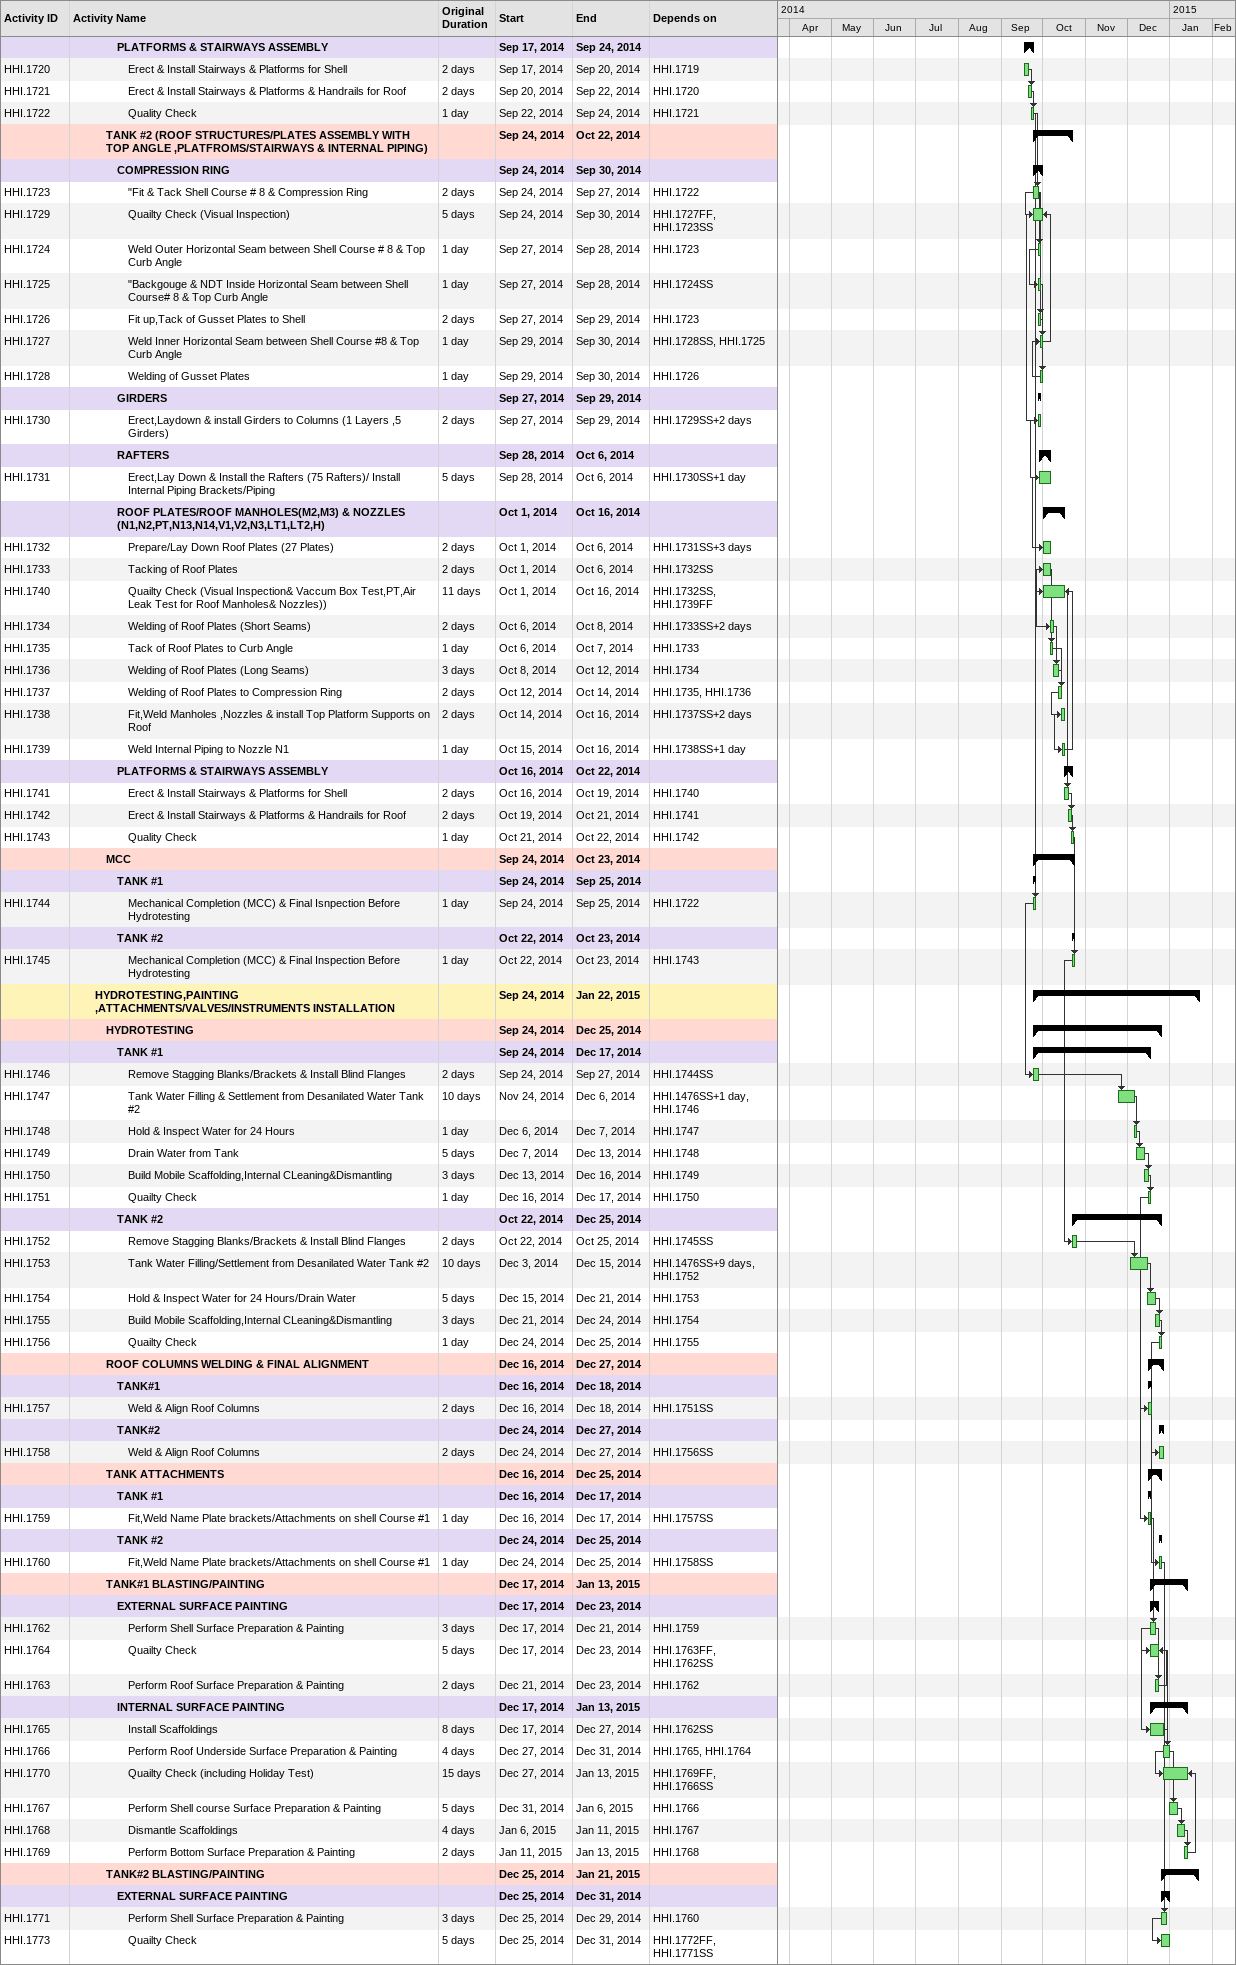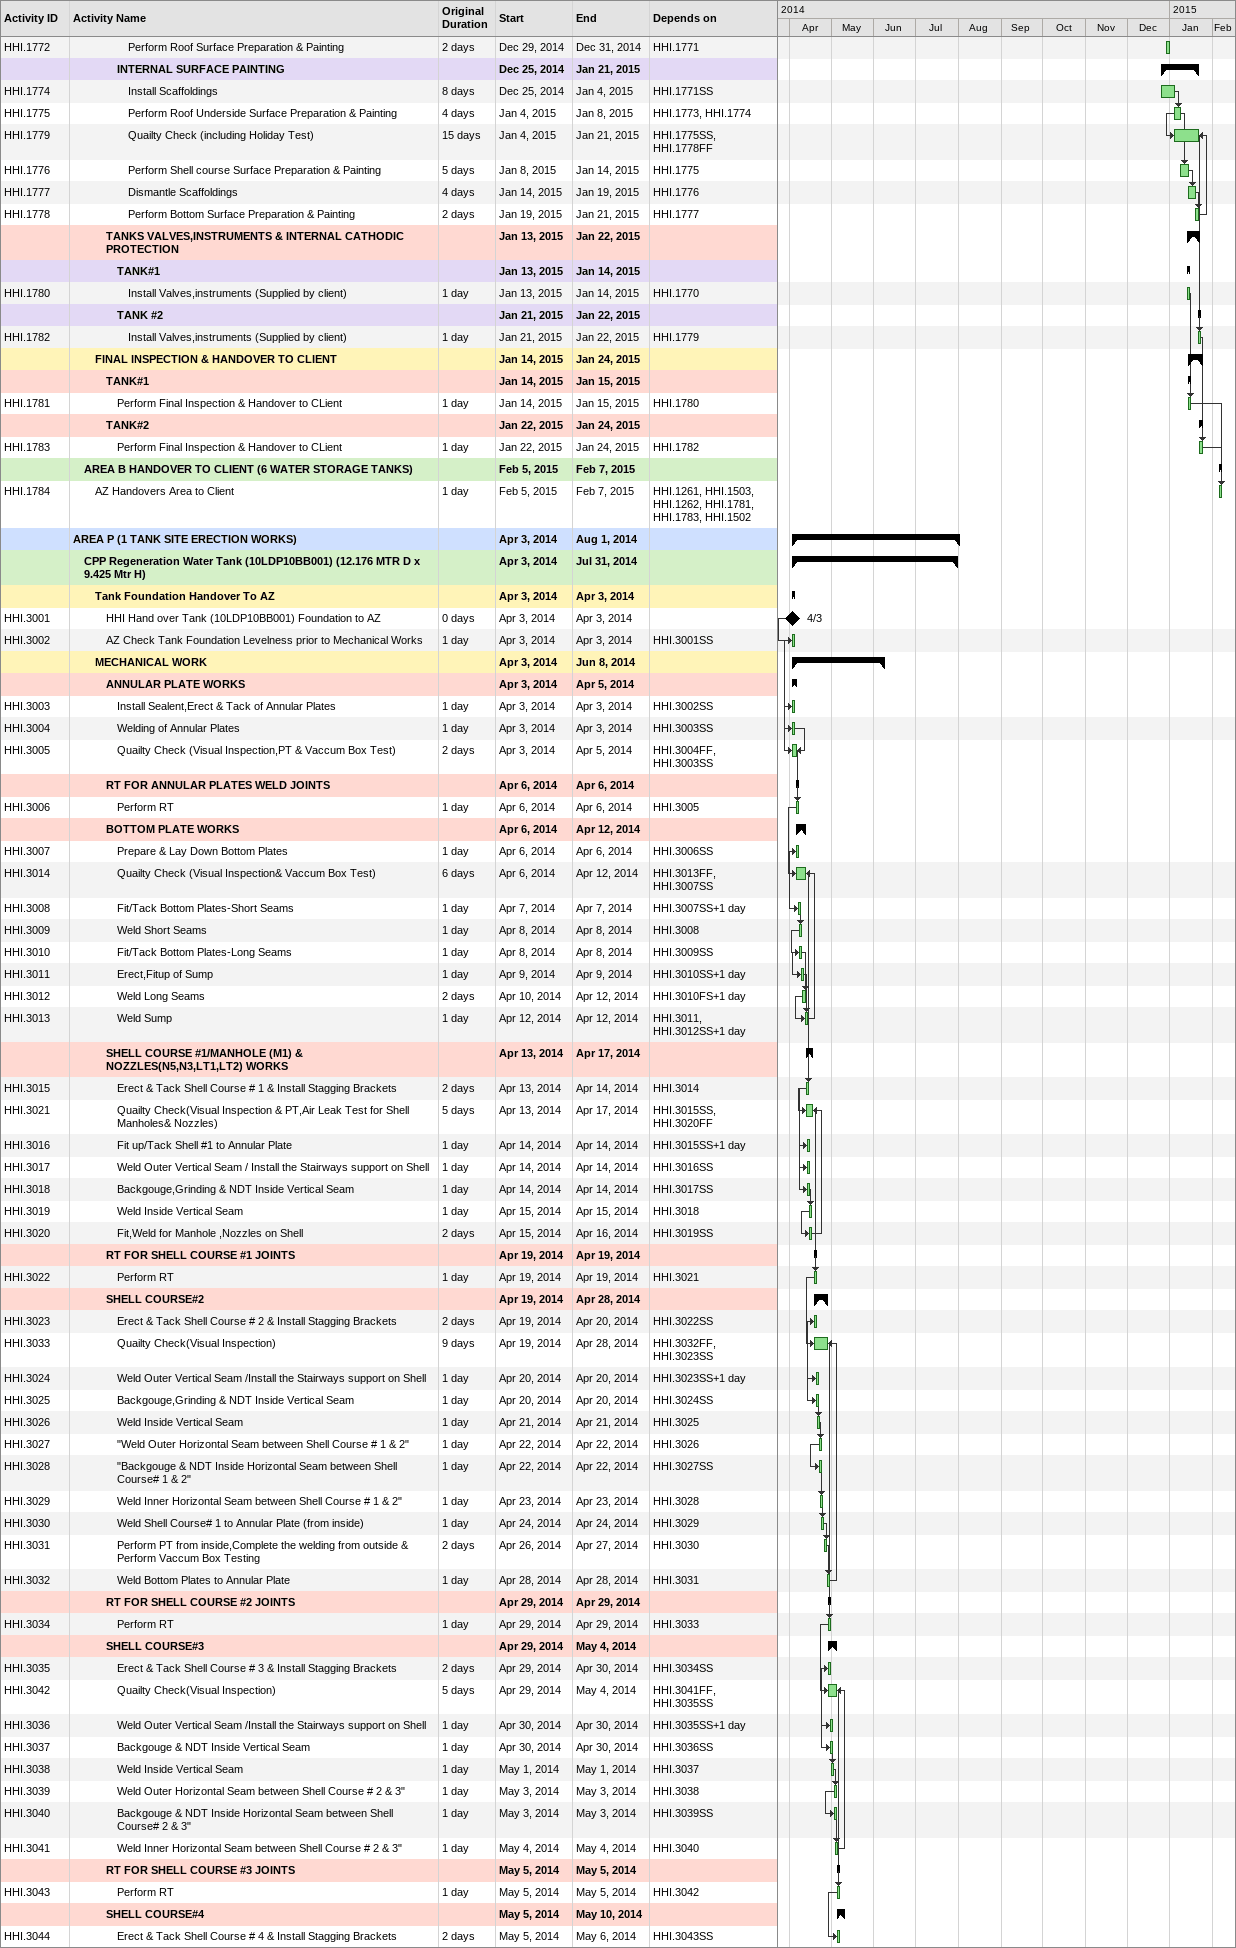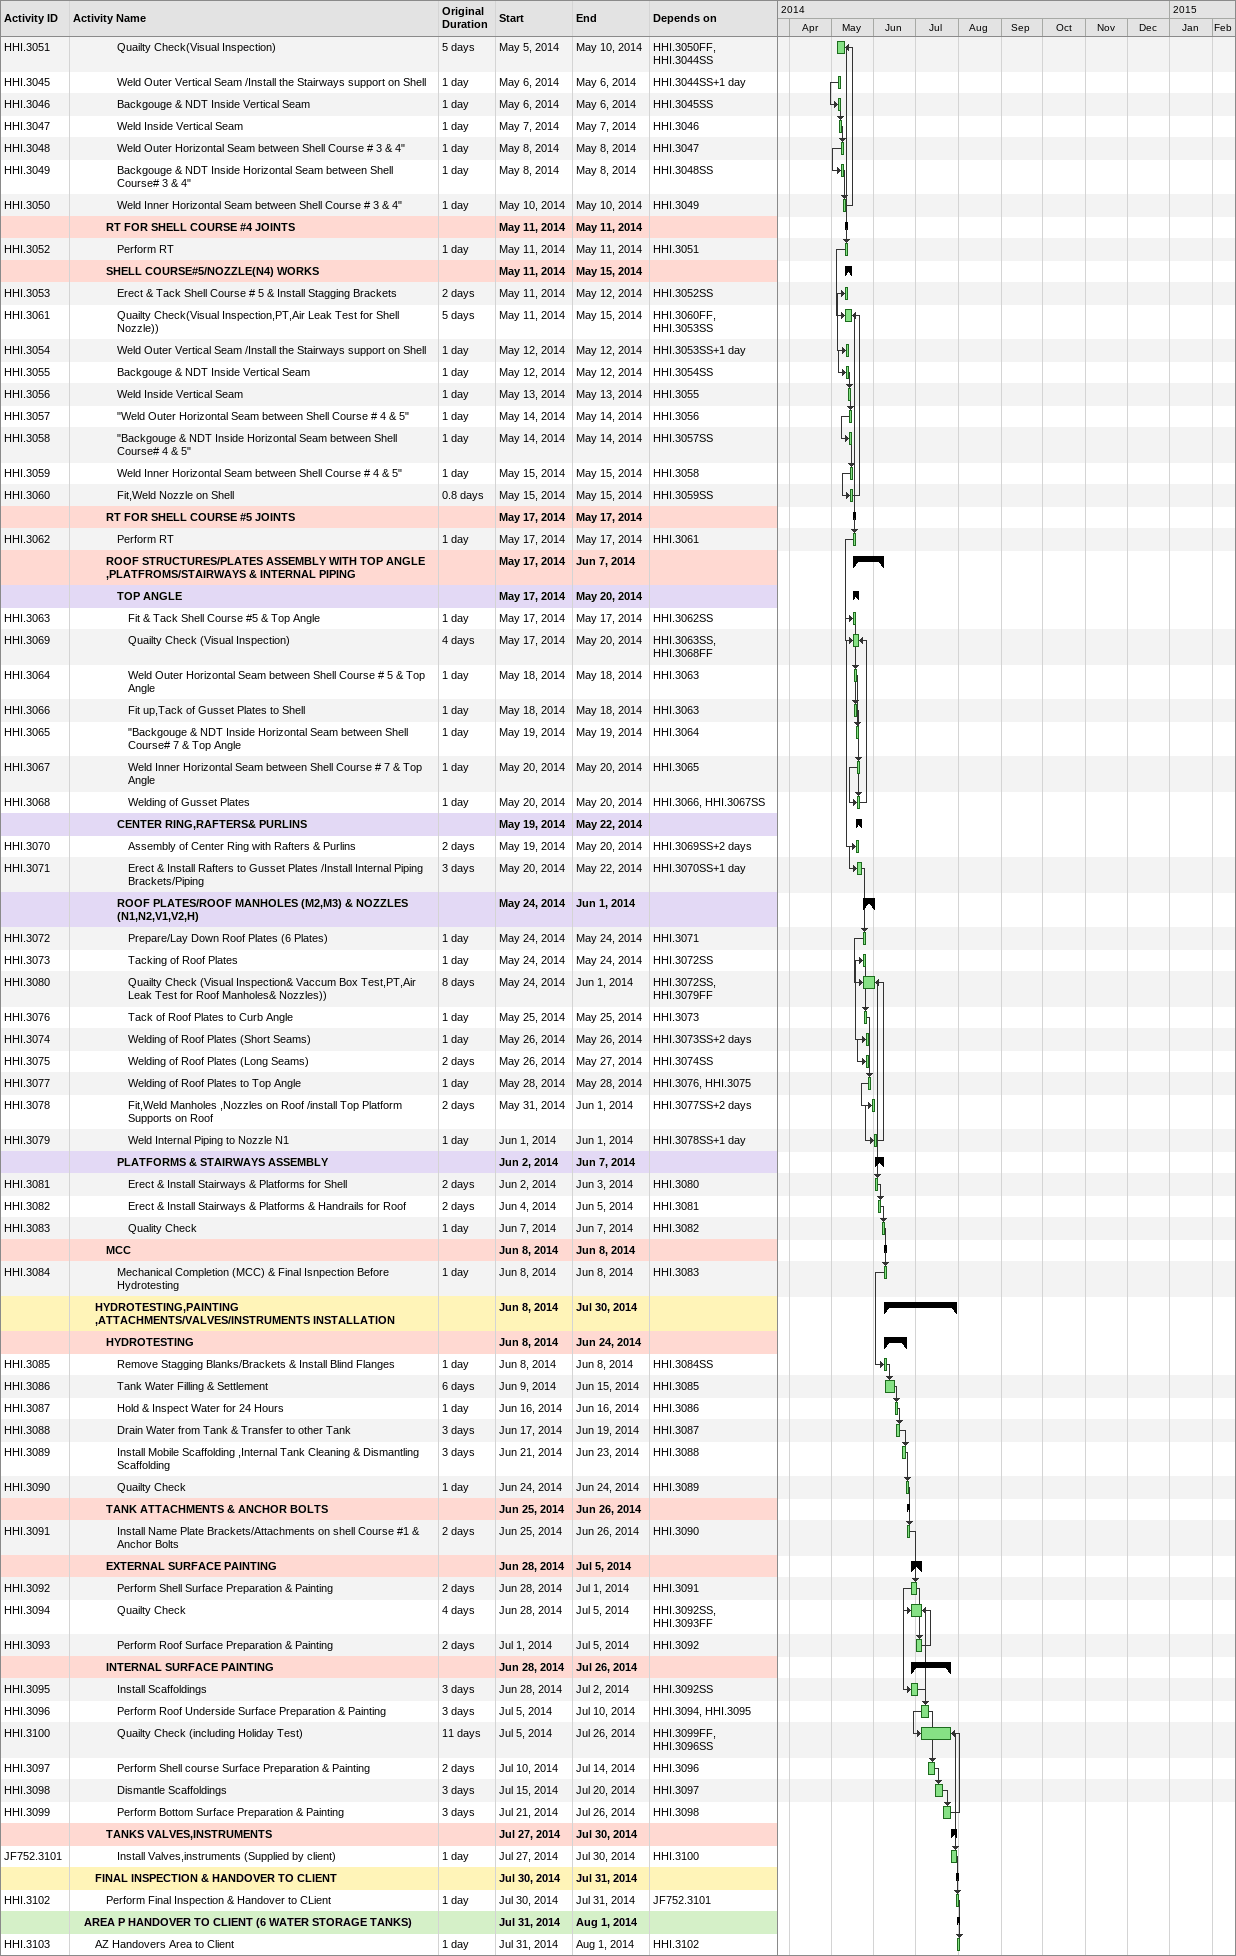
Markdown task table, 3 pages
| ID | Level | Task | Original duration | Start | Finish | Predecessors |
|---|---|---|---|---|---|---|
|  | 5 | **PLATFORMS & STAIRWAYS ASSEMBLY** |  | 2014-09-17 | 2014-09-24 |  |
| HHI.1720 | 6 | Erect & Install Stairways & Platforms for Shell | 2d | 2014-09-17 | 2014-09-20 | HHI.1719 |
| HHI.1721 | 6 | Erect & Install Stairways & Platforms & Handrails for Roof | 2d | 2014-09-20 | 2014-09-22 | HHI.1720 |
| HHI.1722 | 6 | Quality Check | 1d | 2014-09-22 | 2014-09-24 | HHI.1721 |
|  | 4 | **TANK #2 (ROOF STRUCTURES/PLATES ASSEMBLY WITH TOP ANGLE ,PLATFROMS/STAIRWAYS & INTERNAL PIPING)** |  | 2014-09-24 | 2014-10-22 |  |
|  | 5 | **COMPRESSION RING** |  | 2014-09-24 | 2014-09-30 |  |
| HHI.1723 | 6 | "Fit & Tack Shell Course # 8 & Compression Ring | 2d | 2014-09-24 | 2014-09-27 | HHI.1722 |
| HHI.1729 | 6 | Quailty Check (Visual Inspection) | 5d | 2014-09-24 | 2014-09-30 | HHI.1727FF, HHI.1723SS |
| HHI.1724 | 6 | Weld Outer Horizontal Seam between Shell Course # 8 & Top Curb Angle | 1d | 2014-09-27 | 2014-09-28 | HHI.1723 |
| HHI.1725 | 6 | "Backgouge & NDT Inside Horizontal Seam between Shell Course# 8 & Top Curb Angle | 1d | 2014-09-27 | 2014-09-28 | HHI.1724SS |
| HHI.1726 | 6 | Fit up,Tack of Gusset Plates to Shell | 2d | 2014-09-27 | 2014-09-29 | HHI.1723 |
| HHI.1727 | 6 | Weld Inner Horizontal Seam between Shell Course #8 & Top Curb Angle | 1d | 2014-09-29 | 2014-09-30 | HHI.1728SS, HHI.1725 |
| HHI.1728 | 6 | Welding of Gusset Plates | 1d | 2014-09-29 | 2014-09-30 | HHI.1726 |
|  | 5 | **GIRDERS** |  | 2014-09-27 | 2014-09-29 |  |
| HHI.1730 | 6 | Erect,Laydown & install Girders to Columns (1 Layers ,5 Girders) | 2d | 2014-09-27 | 2014-09-29 | HHI.1729SS+2d |
|  | 5 | **RAFTERS** |  | 2014-09-28 | 2014-10-06 |  |
| HHI.1731 | 6 | Erect,Lay Down & Install the Rafters (75 Rafters)/ Install Internal Piping Brackets/Piping | 5d | 2014-09-28 | 2014-10-06 | HHI.1730SS+1d |
|  | 5 | **ROOF PLATES/ROOF MANHOLES(M2,M3) & NOZZLES (N1,N2,PT,N13,N14,V1,V2,N3,LT1,LT2,H)** |  | 2014-10-01 | 2014-10-16 |  |
| HHI.1732 | 6 | Prepare/Lay Down Roof Plates (27 Plates) | 2d | 2014-10-01 | 2014-10-06 | HHI.1731SS+3d |
| HHI.1733 | 6 | Tacking of Roof Plates | 2d | 2014-10-01 | 2014-10-06 | HHI.1732SS |
| HHI.1740 | 6 | Quailty Check (Visual Inspection& Vaccum Box Test,PT,Air Leak Test for Roof Manholes& Nozzles)) | 11d | 2014-10-01 | 2014-10-16 | HHI.1732SS, HHI.1739FF |
| HHI.1734 | 6 | Welding of Roof Plates (Short Seams) | 2d | 2014-10-06 | 2014-10-08 | HHI.1733SS+2d |
| HHI.1735 | 6 | Tack of Roof Plates to Curb Angle | 1d | 2014-10-06 | 2014-10-07 | HHI.1733 |
| HHI.1736 | 6 | Welding of Roof Plates (Long Seams) | 3d | 2014-10-08 | 2014-10-12 | HHI.1734 |
| HHI.1737 | 6 | Welding of Roof Plates to Compression Ring | 2d | 2014-10-12 | 2014-10-14 | HHI.1735, HHI.1736 |
| HHI.1738 | 6 | Fit,Weld Manholes ,Nozzles & install Top Platform Supports on Roof | 2d | 2014-10-14 | 2014-10-16 | HHI.1737SS+2d |
| HHI.1739 | 6 | Weld Internal Piping to Nozzle N1 | 1d | 2014-10-15 | 2014-10-16 | HHI.1738SS+1d |
|  | 5 | **PLATFORMS & STAIRWAYS ASSEMBLY** |  | 2014-10-16 | 2014-10-22 |  |
| HHI.1741 | 6 | Erect & Install Stairways & Platforms for Shell | 2d | 2014-10-16 | 2014-10-19 | HHI.1740 |
| HHI.1742 | 6 | Erect & Install Stairways & Platforms & Handrails for Roof | 2d | 2014-10-19 | 2014-10-21 | HHI.1741 |
| HHI.1743 | 6 | Quality Check | 1d | 2014-10-21 | 2014-10-22 | HHI.1742 |
|  | 4 | **MCC** |  | 2014-09-24 | 2014-10-23 |  |
|  | 5 | **TANK #1** |  | 2014-09-24 | 2014-09-25 |  |
| HHI.1744 | 6 | Mechanical Completion (MCC) & Final Isnpection Before Hydrotesting | 1d | 2014-09-24 | 2014-09-25 | HHI.1722 |
|  | 5 | **TANK #2** |  | 2014-10-22 | 2014-10-23 |  |
| HHI.1745 | 6 | Mechanical Completion (MCC) & Final Inspection Before Hydrotesting | 1d | 2014-10-22 | 2014-10-23 | HHI.1743 |
|  | 3 | **HYDROTESTING,PAINTING ,ATTACHMENTS/VALVES/INSTRUMENTS INSTALLATION** |  | 2014-09-24 | 2015-01-22 |  |
|  | 4 | **HYDROTESTING** |  | 2014-09-24 | 2014-12-25 |  |
|  | 5 | **TANK #1** |  | 2014-09-24 | 2014-12-17 |  |
| HHI.1746 | 6 | Remove Stagging Blanks/Brackets & Install Blind Flanges | 2d | 2014-09-24 | 2014-09-27 | HHI.1744SS |
| HHI.1747 | 6 | Tank Water Filling & Settlement from Desanilated Water Tank #2 | 10d | 2014-11-24 | 2014-12-06 | HHI.1476SS+1d, HHI.1746 |
| HHI.1748 | 6 | Hold & Inspect Water for 24 Hours | 1d | 2014-12-06 | 2014-12-07 | HHI.1747 |
| HHI.1749 | 6 | Drain Water from Tank | 5d | 2014-12-07 | 2014-12-13 | HHI.1748 |
| HHI.1750 | 6 | Build Mobile Scaffolding,Internal CLeaning&Dismantling | 3d | 2014-12-13 | 2014-12-16 | HHI.1749 |
| HHI.1751 | 6 | Quailty Check | 1d | 2014-12-16 | 2014-12-17 | HHI.1750 |
|  | 5 | **TANK #2** |  | 2014-10-22 | 2014-12-25 |  |
| HHI.1752 | 6 | Remove Stagging Blanks/Brackets & Install Blind Flanges | 2d | 2014-10-22 | 2014-10-25 | HHI.1745SS |
| HHI.1753 | 6 | Tank Water Filling/Settlement from Desanilated Water Tank #2 | 10d | 2014-12-03 | 2014-12-15 | HHI.1476SS+9d, HHI.1752 |
| HHI.1754 | 6 | Hold & Inspect Water for 24 Hours/Drain Water | 5d | 2014-12-15 | 2014-12-21 | HHI.1753 |
| HHI.1755 | 6 | Build Mobile Scaffolding,Internal CLeaning&Dismantling | 3d | 2014-12-21 | 2014-12-24 | HHI.1754 |
| HHI.1756 | 6 | Quailty Check | 1d | 2014-12-24 | 2014-12-25 | HHI.1755 |
|  | 4 | **ROOF COLUMNS WELDING & FINAL ALIGNMENT** |  | 2014-12-16 | 2014-12-27 |  |
|  | 5 | **TANK#1** |  | 2014-12-16 | 2014-12-18 |  |
| HHI.1757 | 6 | Weld & Align Roof Columns | 2d | 2014-12-16 | 2014-12-18 | HHI.1751SS |
|  | 5 | **TANK#2** |  | 2014-12-24 | 2014-12-27 |  |
| HHI.1758 | 6 | Weld & Align Roof Columns | 2d | 2014-12-24 | 2014-12-27 | HHI.1756SS |
|  | 4 | **TANK ATTACHMENTS** |  | 2014-12-16 | 2014-12-25 |  |
|  | 5 | **TANK #1** |  | 2014-12-16 | 2014-12-17 |  |
| HHI.1759 | 6 | Fit,Weld Name Plate brackets/Attachments on shell Course #1 | 1d | 2014-12-16 | 2014-12-17 | HHI.1757SS |
|  | 5 | **TANK #2** |  | 2014-12-24 | 2014-12-25 |  |
| HHI.1760 | 6 | Fit,Weld Name Plate brackets/Attachments on shell Course #1 | 1d | 2014-12-24 | 2014-12-25 | HHI.1758SS |
|  | 4 | **TANK#1 BLASTING/PAINTING** |  | 2014-12-17 | 2015-01-13 |  |
|  | 5 | **EXTERNAL SURFACE PAINTING** |  | 2014-12-17 | 2014-12-23 |  |
| HHI.1762 | 6 | Perform Shell Surface Preparation & Painting | 3d | 2014-12-17 | 2014-12-21 | HHI.1759 |
| HHI.1764 | 6 | Quailty Check | 5d | 2014-12-17 | 2014-12-23 | HHI.1763FF, HHI.1762SS |
| HHI.1763 | 6 | Perform Roof Surface Preparation & Painting | 2d | 2014-12-21 | 2014-12-23 | HHI.1762 |
|  | 5 | **INTERNAL SURFACE PAINTING** |  | 2014-12-17 | 2015-01-13 |  |
| HHI.1765 | 6 | Install Scaffoldings | 8d | 2014-12-17 | 2014-12-27 | HHI.1762SS |
| HHI.1766 | 6 | Perform Roof Underside Surface Preparation & Painting | 4d | 2014-12-27 | 2014-12-31 | HHI.1765, HHI.1764 |
| HHI.1770 | 6 | Quailty Check (including Holiday Test) | 15d | 2014-12-27 | 2015-01-13 | HHI.1769FF, HHI.1766SS |
| HHI.1767 | 6 | Perform Shell course Surface Preparation & Painting | 5d | 2014-12-31 | 2015-01-06 | HHI.1766 |
| HHI.1768 | 6 | Dismantle Scaffoldings | 4d | 2015-01-06 | 2015-01-11 | HHI.1767 |
| HHI.1769 | 6 | Perform Bottom Surface Preparation & Painting | 2d | 2015-01-11 | 2015-01-13 | HHI.1768 |
|  | 4 | **TANK#2 BLASTING/PAINTING** |  | 2014-12-25 | 2015-01-21 |  |
|  | 5 | **EXTERNAL SURFACE PAINTING** |  | 2014-12-25 | 2014-12-31 |  |
| HHI.1771 | 6 | Perform Shell Surface Preparation & Painting | 3d | 2014-12-25 | 2014-12-29 | HHI.1760 |
| HHI.1773 | 6 | Quailty Check | 5d | 2014-12-25 | 2014-12-31 | HHI.1772FF, HHI.1771SS |
| HHI.1772 | 6 | Perform Roof Surface Preparation & Painting | 2d | 2014-12-29 | 2014-12-31 | HHI.1771 |
|  | 5 | **INTERNAL SURFACE PAINTING** |  | 2014-12-25 | 2015-01-21 |  |
| HHI.1774 | 6 | Install Scaffoldings | 8d | 2014-12-25 | 2015-01-04 | HHI.1771SS |
| HHI.1775 | 6 | Perform Roof Underside Surface Preparation & Painting | 4d | 2015-01-04 | 2015-01-08 | HHI.1773, HHI.1774 |
| HHI.1779 | 6 | Quailty Check (including Holiday Test) | 15d | 2015-01-04 | 2015-01-21 | HHI.1775SS, HHI.1778FF |
| HHI.1776 | 6 | Perform Shell course Surface Preparation & Painting | 5d | 2015-01-08 | 2015-01-14 | HHI.1775 |
| HHI.1777 | 6 | Dismantle Scaffoldings | 4d | 2015-01-14 | 2015-01-19 | HHI.1776 |
| HHI.1778 | 6 | Perform Bottom Surface Preparation & Painting | 2d | 2015-01-19 | 2015-01-21 | HHI.1777 |
|  | 4 | **TANKS VALVES,INSTRUMENTS & INTERNAL CATHODIC PROTECTION** |  | 2015-01-13 | 2015-01-22 |  |
|  | 5 | **TANK#1** |  | 2015-01-13 | 2015-01-14 |  |
| HHI.1780 | 6 | Install Valves,instruments (Supplied by client) | 1d | 2015-01-13 | 2015-01-14 | HHI.1770 |
|  | 5 | **TANK #2** |  | 2015-01-21 | 2015-01-22 |  |
| HHI.1782 | 6 | Install Valves,instruments (Supplied by client) | 1d | 2015-01-21 | 2015-01-22 | HHI.1779 |
|  | 3 | **FINAL INSPECTION & HANDOVER TO CLIENT** |  | 2015-01-14 | 2015-01-24 |  |
|  | 4 | **TANK#1** |  | 2015-01-14 | 2015-01-15 |  |
| HHI.1781 | 5 | Perform Final Inspection & Handover to CLient | 1d | 2015-01-14 | 2015-01-15 | HHI.1780 |
|  | 4 | **TANK#2** |  | 2015-01-22 | 2015-01-24 |  |
| HHI.1783 | 5 | Perform Final Inspection & Handover to CLient | 1d | 2015-01-22 | 2015-01-24 | HHI.1782 |
|  | 2 | **AREA B HANDOVER TO CLIENT (6 WATER STORAGE TANKS)** |  | 2015-02-05 | 2015-02-07 |  |
| HHI.1784 | 3 | AZ Handovers Area to Client | 1d | 2015-02-05 | 2015-02-07 | HHI.1261, HHI.1503, HHI.1262, HHI.1781, HHI.1783, HHI.1502 |
|  | 1 | **AREA P (1 TANK SITE ERECTION WORKS)** |  | 2014-04-03 | 2014-08-01 |  |
|  | 2 | **CPP Regeneration Water Tank (10LDP10BB001) (12.176 MTR D x 9.425 Mtr H)** |  | 2014-04-03 | 2014-07-31 |  |
|  | 3 | **Tank Foundation Handover To AZ** |  | 2014-04-03 | 2014-04-03 |  |
| HHI.3001 | 4 | HHI Hand over Tank (10LDP10BB001) Foundation to AZ | 0d | 2014-04-03 | 2014-04-03 |  |
| HHI.3002 | 4 | AZ Check Tank Foundation Levelness prior to Mechanical Works | 1d | 2014-04-03 | 2014-04-03 | HHI.3001SS |
|  | 3 | **MECHANICAL WORK** |  | 2014-04-03 | 2014-06-08 |  |
|  | 4 | **ANNULAR PLATE WORKS** |  | 2014-04-03 | 2014-04-05 |  |
| HHI.3003 | 5 | Install Sealent,Erect & Tack of Annular Plates | 1d | 2014-04-03 | 2014-04-03 | HHI.3002SS |
| HHI.3004 | 5 | Welding of Annular Plates | 1d | 2014-04-03 | 2014-04-03 | HHI.3003SS |
| HHI.3005 | 5 | Quailty Check (Visual Inspection,PT & Vaccum Box Test) | 2d | 2014-04-03 | 2014-04-05 | HHI.3004FF, HHI.3003SS |
|  | 4 | **RT FOR ANNULAR PLATES WELD JOINTS** |  | 2014-04-06 | 2014-04-06 |  |
| HHI.3006 | 5 | Perform RT | 1d | 2014-04-06 | 2014-04-06 | HHI.3005 |
|  | 4 | **BOTTOM PLATE WORKS** |  | 2014-04-06 | 2014-04-12 |  |
| HHI.3007 | 5 | Prepare & Lay Down Bottom Plates | 1d | 2014-04-06 | 2014-04-06 | HHI.3006SS |
| HHI.3014 | 5 | Quailty Check (Visual Inspection& Vaccum Box Test) | 6d | 2014-04-06 | 2014-04-12 | HHI.3013FF, HHI.3007SS |
| HHI.3008 | 5 | Fit/Tack Bottom Plates-Short Seams | 1d | 2014-04-07 | 2014-04-07 | HHI.3007SS+1d |
| HHI.3009 | 5 | Weld Short Seams | 1d | 2014-04-08 | 2014-04-08 | HHI.3008 |
| HHI.3010 | 5 | Fit/Tack Bottom Plates-Long Seams | 1d | 2014-04-08 | 2014-04-08 | HHI.3009SS |
| HHI.3011 | 5 | Erect,Fitup of Sump | 1d | 2014-04-09 | 2014-04-09 | HHI.3010SS+1d |
| HHI.3012 | 5 | Weld Long Seams | 2d | 2014-04-10 | 2014-04-12 | HHI.3010FS+1d |
| HHI.3013 | 5 | Weld Sump | 1d | 2014-04-12 | 2014-04-12 | HHI.3011, HHI.3012SS+1d |
|  | 4 | **SHELL COURSE #1/MANHOLE (M1) & NOZZLES(N5,N3,LT1,LT2) WORKS** |  | 2014-04-13 | 2014-04-17 |  |
| HHI.3015 | 5 | Erect & Tack Shell Course # 1 & Install Stagging Brackets | 2d | 2014-04-13 | 2014-04-14 | HHI.3014 |
| HHI.3021 | 5 | Quailty Check(Visual Inspection & PT,Air Leak Test for Shell Manholes& Nozzles) | 5d | 2014-04-13 | 2014-04-17 | HHI.3015SS, HHI.3020FF |
| HHI.3016 | 5 | Fit up/Tack Shell #1 to Annular Plate | 1d | 2014-04-14 | 2014-04-14 | HHI.3015SS+1d |
| HHI.3017 | 5 | Weld Outer Vertical Seam / Install the Stairways support on Shell | 1d | 2014-04-14 | 2014-04-14 | HHI.3016SS |
| HHI.3018 | 5 | Backgouge,Grinding & NDT Inside Vertical Seam | 1d | 2014-04-14 | 2014-04-14 | HHI.3017SS |
| HHI.3019 | 5 | Weld Inside Vertical Seam | 1d | 2014-04-15 | 2014-04-15 | HHI.3018 |
| HHI.3020 | 5 | Fit,Weld for Manhole ,Nozzles on Shell | 2d | 2014-04-15 | 2014-04-16 | HHI.3019SS |
|  | 4 | **RT FOR SHELL COURSE #1 JOINTS** |  | 2014-04-19 | 2014-04-19 |  |
| HHI.3022 | 5 | Perform RT | 1d | 2014-04-19 | 2014-04-19 | HHI.3021 |
|  | 4 | **SHELL COURSE#2** |  | 2014-04-19 | 2014-04-28 |  |
| HHI.3023 | 5 | Erect & Tack Shell Course # 2 & Install Stagging Brackets | 2d | 2014-04-19 | 2014-04-20 | HHI.3022SS |
| HHI.3033 | 5 | Quailty Check(Visual Inspection) | 9d | 2014-04-19 | 2014-04-28 | HHI.3032FF, HHI.3023SS |
| HHI.3024 | 5 | Weld Outer Vertical Seam /Install the Stairways support on Shell | 1d | 2014-04-20 | 2014-04-20 | HHI.3023SS+1d |
| HHI.3025 | 5 | Backgouge,Grinding & NDT Inside Vertical Seam | 1d | 2014-04-20 | 2014-04-20 | HHI.3024SS |
| HHI.3026 | 5 | Weld Inside Vertical Seam | 1d | 2014-04-21 | 2014-04-21 | HHI.3025 |
| HHI.3027 | 5 | "Weld Outer Horizontal Seam between Shell Course # 1 & 2" | 1d | 2014-04-22 | 2014-04-22 | HHI.3026 |
| HHI.3028 | 5 | "Backgouge & NDT Inside Horizontal Seam between Shell Course# 1 & 2" | 1d | 2014-04-22 | 2014-04-22 | HHI.3027SS |
| HHI.3029 | 5 | Weld Inner Horizontal Seam between Shell Course # 1 & 2" | 1d | 2014-04-23 | 2014-04-23 | HHI.3028 |
| HHI.3030 | 5 | Weld Shell Course# 1 to Annular Plate (from inside) | 1d | 2014-04-24 | 2014-04-24 | HHI.3029 |
| HHI.3031 | 5 | Perform PT from inside,Complete the welding from outside & Perform Vaccum Box Testing | 2d | 2014-04-26 | 2014-04-27 | HHI.3030 |
| HHI.3032 | 5 | Weld Bottom Plates to Annular Plate | 1d | 2014-04-28 | 2014-04-28 | HHI.3031 |
|  | 4 | **RT FOR SHELL COURSE #2 JOINTS** |  | 2014-04-29 | 2014-04-29 |  |
| HHI.3034 | 5 | Perform RT | 1d | 2014-04-29 | 2014-04-29 | HHI.3033 |
|  | 4 | **SHELL COURSE#3** |  | 2014-04-29 | 2014-05-04 |  |
| HHI.3035 | 5 | Erect & Tack Shell Course # 3 & Install Stagging Brackets | 2d | 2014-04-29 | 2014-04-30 | HHI.3034SS |
| HHI.3042 | 5 | Quailty Check(Visual Inspection) | 5d | 2014-04-29 | 2014-05-04 | HHI.3041FF, HHI.3035SS |
| HHI.3036 | 5 | Weld Outer Vertical Seam /Install the Stairways support on Shell | 1d | 2014-04-30 | 2014-04-30 | HHI.3035SS+1d |
| HHI.3037 | 5 | Backgouge & NDT Inside Vertical Seam | 1d | 2014-04-30 | 2014-04-30 | HHI.3036SS |
| HHI.3038 | 5 | Weld Inside Vertical Seam | 1d | 2014-05-01 | 2014-05-01 | HHI.3037 |
| HHI.3039 | 5 | Weld Outer Horizontal Seam between Shell Course # 2 & 3" | 1d | 2014-05-03 | 2014-05-03 | HHI.3038 |
| HHI.3040 | 5 | Backgouge & NDT Inside Horizontal Seam between Shell Course# 2 & 3" | 1d | 2014-05-03 | 2014-05-03 | HHI.3039SS |
| HHI.3041 | 5 | Weld Inner Horizontal Seam between Shell Course # 2 & 3" | 1d | 2014-05-04 | 2014-05-04 | HHI.3040 |
|  | 4 | **RT FOR SHELL COURSE #3 JOINTS** |  | 2014-05-05 | 2014-05-05 |  |
| HHI.3043 | 5 | Perform RT | 1d | 2014-05-05 | 2014-05-05 | HHI.3042 |
|  | 4 | **SHELL COURSE#4** |  | 2014-05-05 | 2014-05-10 |  |
| HHI.3044 | 5 | Erect & Tack Shell Course # 4 & Install Stagging Brackets | 2d | 2014-05-05 | 2014-05-06 | HHI.3043SS |
| HHI.3051 | 5 | Quailty Check(Visual Inspection) | 5d | 2014-05-05 | 2014-05-10 | HHI.3050FF, HHI.3044SS |
| HHI.3045 | 5 | Weld Outer Vertical Seam /Install the Stairways support on Shell | 1d | 2014-05-06 | 2014-05-06 | HHI.3044SS+1d |
| HHI.3046 | 5 | Backgouge & NDT Inside Vertical Seam | 1d | 2014-05-06 | 2014-05-06 | HHI.3045SS |
| HHI.3047 | 5 | Weld Inside Vertical Seam | 1d | 2014-05-07 | 2014-05-07 | HHI.3046 |
| HHI.3048 | 5 | Weld Outer Horizontal Seam between Shell Course # 3 & 4" | 1d | 2014-05-08 | 2014-05-08 | HHI.3047 |
| HHI.3049 | 5 | Backgouge & NDT Inside Horizontal Seam between Shell Course# 3 & 4" | 1d | 2014-05-08 | 2014-05-08 | HHI.3048SS |
| HHI.3050 | 5 | Weld Inner Horizontal Seam between Shell Course # 3 & 4" | 1d | 2014-05-10 | 2014-05-10 | HHI.3049 |
|  | 4 | **RT FOR SHELL COURSE #4 JOINTS** |  | 2014-05-11 | 2014-05-11 |  |
| HHI.3052 | 5 | Perform RT | 1d | 2014-05-11 | 2014-05-11 | HHI.3051 |
|  | 4 | **SHELL COURSE#5/NOZZLE(N4) WORKS** |  | 2014-05-11 | 2014-05-15 |  |
| HHI.3053 | 5 | Erect & Tack Shell Course # 5 & Install Stagging Brackets | 2d | 2014-05-11 | 2014-05-12 | HHI.3052SS |
| HHI.3061 | 5 | Quailty Check(Visual Inspection,PT,Air Leak Test for Shell Nozzle)) | 5d | 2014-05-11 | 2014-05-15 | HHI.3060FF, HHI.3053SS |
| HHI.3054 | 5 | Weld Outer Vertical Seam /Install the Stairways support on Shell | 1d | 2014-05-12 | 2014-05-12 | HHI.3053SS+1d |
| HHI.3055 | 5 | Backgouge & NDT Inside Vertical Seam | 1d | 2014-05-12 | 2014-05-12 | HHI.3054SS |
| HHI.3056 | 5 | Weld Inside Vertical Seam | 1d | 2014-05-13 | 2014-05-13 | HHI.3055 |
| HHI.3057 | 5 | "Weld Outer Horizontal Seam between Shell Course # 4 & 5" | 1d | 2014-05-14 | 2014-05-14 | HHI.3056 |
| HHI.3058 | 5 | "Backgouge & NDT Inside Horizontal Seam between Shell Course# 4 & 5" | 1d | 2014-05-14 | 2014-05-14 | HHI.3057SS |
| HHI.3059 | 5 | Weld Inner Horizontal Seam between Shell Course # 4 & 5" | 1d | 2014-05-15 | 2014-05-15 | HHI.3058 |
| HHI.3060 | 5 | Fit,Weld Nozzle on Shell | 0.8d | 2014-05-15 | 2014-05-15 | HHI.3059SS |
|  | 4 | **RT FOR SHELL COURSE #5 JOINTS** |  | 2014-05-17 | 2014-05-17 |  |
| HHI.3062 | 5 | Perform RT | 1d | 2014-05-17 | 2014-05-17 | HHI.3061 |
|  | 4 | **ROOF STRUCTURES/PLATES ASSEMBLY WITH TOP ANGLE ,PLATFROMS/STAIRWAYS & INTERNAL PIPING** |  | 2014-05-17 | 2014-06-07 |  |
|  | 5 | **TOP ANGLE** |  | 2014-05-17 | 2014-05-20 |  |
| HHI.3063 | 6 | Fit & Tack Shell Course #5 & Top Angle | 1d | 2014-05-17 | 2014-05-17 | HHI.3062SS |
| HHI.3069 | 6 | Quailty Check (Visual Inspection) | 4d | 2014-05-17 | 2014-05-20 | HHI.3063SS, HHI.3068FF |
| HHI.3064 | 6 | Weld Outer Horizontal Seam between Shell Course # 5 & Top Angle | 1d | 2014-05-18 | 2014-05-18 | HHI.3063 |
| HHI.3066 | 6 | Fit up,Tack of Gusset Plates to Shell | 1d | 2014-05-18 | 2014-05-18 | HHI.3063 |
| HHI.3065 | 6 | "Backgouge & NDT Inside Horizontal Seam between Shell Course# 7 & Top Angle | 1d | 2014-05-19 | 2014-05-19 | HHI.3064 |
| HHI.3067 | 6 | Weld Inner Horizontal Seam between Shell Course # 7 & Top Angle | 1d | 2014-05-20 | 2014-05-20 | HHI.3065 |
| HHI.3068 | 6 | Welding of Gusset Plates | 1d | 2014-05-20 | 2014-05-20 | HHI.3066, HHI.3067SS |
|  | 5 | **CENTER RING,RAFTERS& PURLINS** |  | 2014-05-19 | 2014-05-22 |  |
| HHI.3070 | 6 | Assembly of Center Ring with Rafters & Purlins | 2d | 2014-05-19 | 2014-05-20 | HHI.3069SS+2d |
| HHI.3071 | 6 | Erect & Install Rafters to Gusset Plates /Install Internal Piping Brackets/Piping | 3d | 2014-05-20 | 2014-05-22 | HHI.3070SS+1d |
|  | 5 | **ROOF PLATES/ROOF MANHOLES (M2,M3) & NOZZLES (N1,N2,V1,V2,H)** |  | 2014-05-24 | 2014-06-01 |  |
| HHI.3072 | 6 | Prepare/Lay Down Roof Plates (6 Plates) | 1d | 2014-05-24 | 2014-05-24 | HHI.3071 |
| HHI.3073 | 6 | Tacking of Roof Plates | 1d | 2014-05-24 | 2014-05-24 | HHI.3072SS |
| HHI.3080 | 6 | Quailty Check (Visual Inspection& Vaccum Box Test,PT,Air Leak Test for Roof Manholes& Nozzles)) | 8d | 2014-05-24 | 2014-06-01 | HHI.3072SS, HHI.3079FF |
| HHI.3076 | 6 | Tack of Roof Plates to Curb Angle | 1d | 2014-05-25 | 2014-05-25 | HHI.3073 |
| HHI.3074 | 6 | Welding of Roof Plates (Short Seams) | 1d | 2014-05-26 | 2014-05-26 | HHI.3073SS+2d |
| HHI.3075 | 6 | Welding of Roof Plates (Long Seams) | 2d | 2014-05-26 | 2014-05-27 | HHI.3074SS |
| HHI.3077 | 6 | Welding of Roof Plates to Top Angle | 1d | 2014-05-28 | 2014-05-28 | HHI.3076, HHI.3075 |
| HHI.3078 | 6 | Fit,Weld Manholes ,Nozzles on Roof /install Top Platform Supports on Roof | 2d | 2014-05-31 | 2014-06-01 | HHI.3077SS+2d |
| HHI.3079 | 6 | Weld Internal Piping to Nozzle N1 | 1d | 2014-06-01 | 2014-06-01 | HHI.3078SS+1d |
|  | 5 | **PLATFORMS & STAIRWAYS ASSEMBLY** |  | 2014-06-02 | 2014-06-07 |  |
| HHI.3081 | 6 | Erect & Install Stairways & Platforms for Shell | 2d | 2014-06-02 | 2014-06-03 | HHI.3080 |
| HHI.3082 | 6 | Erect & Install Stairways & Platforms & Handrails for Roof | 2d | 2014-06-04 | 2014-06-05 | HHI.3081 |
| HHI.3083 | 6 | Quality Check | 1d | 2014-06-07 | 2014-06-07 | HHI.3082 |
|  | 4 | **MCC** |  | 2014-06-08 | 2014-06-08 |  |
| HHI.3084 | 5 | Mechanical Completion (MCC) & Final Isnpection Before Hydrotesting | 1d | 2014-06-08 | 2014-06-08 | HHI.3083 |
|  | 3 | **HYDROTESTING,PAINTING ,ATTACHMENTS/VALVES/INSTRUMENTS INSTALLATION** |  | 2014-06-08 | 2014-07-30 |  |
|  | 4 | **HYDROTESTING** |  | 2014-06-08 | 2014-06-24 |  |
| HHI.3085 | 5 | Remove Stagging Blanks/Brackets & Install Blind Flanges | 1d | 2014-06-08 | 2014-06-08 | HHI.3084SS |
| HHI.3086 | 5 | Tank Water Filling & Settlement | 6d | 2014-06-09 | 2014-06-15 | HHI.3085 |
| HHI.3087 | 5 | Hold & Inspect Water for 24 Hours | 1d | 2014-06-16 | 2014-06-16 | HHI.3086 |
| HHI.3088 | 5 | Drain Water from Tank & Transfer to other Tank | 3d | 2014-06-17 | 2014-06-19 | HHI.3087 |
| HHI.3089 | 5 | Install Mobile Scaffolding ,Internal Tank Cleaning & Dismantling Scaffolding | 3d | 2014-06-21 | 2014-06-23 | HHI.3088 |
| HHI.3090 | 5 | Quailty Check | 1d | 2014-06-24 | 2014-06-24 | HHI.3089 |
|  | 4 | **TANK ATTACHMENTS & ANCHOR BOLTS** |  | 2014-06-25 | 2014-06-26 |  |
| HHI.3091 | 5 | Install Name Plate Brackets/Attachments on shell Course #1 & Anchor Bolts | 2d | 2014-06-25 | 2014-06-26 | HHI.3090 |
|  | 4 | **EXTERNAL SURFACE PAINTING** |  | 2014-06-28 | 2014-07-05 |  |
| HHI.3092 | 5 | Perform Shell Surface Preparation & Painting | 2d | 2014-06-28 | 2014-07-01 | HHI.3091 |
| HHI.3094 | 5 | Quailty Check | 4d | 2014-06-28 | 2014-07-05 | HHI.3092SS, HHI.3093FF |
| HHI.3093 | 5 | Perform Roof Surface Preparation & Painting | 2d | 2014-07-01 | 2014-07-05 | HHI.3092 |
|  | 4 | **INTERNAL SURFACE PAINTING** |  | 2014-06-28 | 2014-07-26 |  |
| HHI.3095 | 5 | Install Scaffoldings | 3d | 2014-06-28 | 2014-07-02 | HHI.3092SS |
| HHI.3096 | 5 | Perform Roof Underside Surface Preparation & Painting | 3d | 2014-07-05 | 2014-07-10 | HHI.3094, HHI.3095 |
| HHI.3100 | 5 | Quailty Check (including Holiday Test) | 11d | 2014-07-05 | 2014-07-26 | HHI.3099FF, HHI.3096SS |
| HHI.3097 | 5 | Perform Shell course Surface Preparation & Painting | 2d | 2014-07-10 | 2014-07-14 | HHI.3096 |
| HHI.3098 | 5 | Dismantle Scaffoldings | 3d | 2014-07-15 | 2014-07-20 | HHI.3097 |
| HHI.3099 | 5 | Perform Bottom Surface Preparation & Painting | 3d | 2014-07-21 | 2014-07-26 | HHI.3098 |
|  | 4 | **TANKS VALVES,INSTRUMENTS** |  | 2014-07-27 | 2014-07-30 |  |
| JF752.3101 | 5 | Install Valves,instruments (Supplied by client) | 1d | 2014-07-27 | 2014-07-30 | HHI.3100 |
|  | 3 | **FINAL INSPECTION & HANDOVER TO CLIENT** |  | 2014-07-30 | 2014-07-31 |  |
| HHI.3102 | 4 | Perform Final Inspection & Handover to CLient | 1d | 2014-07-30 | 2014-07-31 | JF752.3101 |
|  | 2 | **AREA P HANDOVER TO CLIENT (6 WATER STORAGE TANKS)** |  | 2014-07-31 | 2014-08-01 |  |
| HHI.3103 | 3 | AZ Handovers Area to Client | 1d | 2014-07-31 | 2014-08-01 | HHI.3102 |
